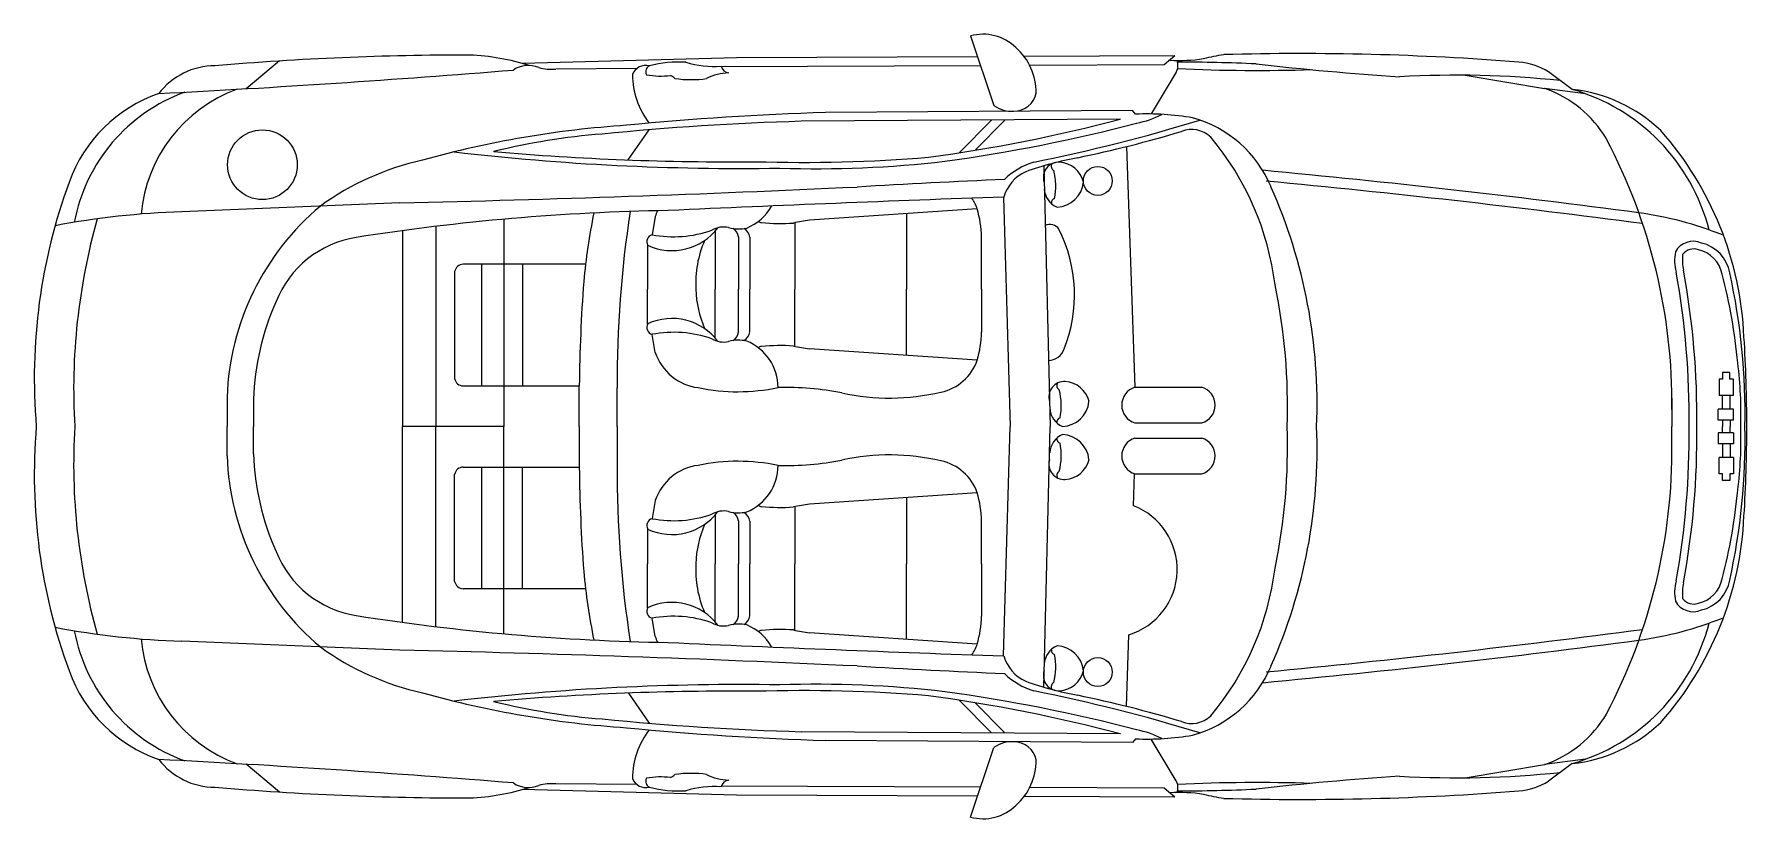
# Model space of a CAD drawing. Header units: millimetres. Extents: x -5 to 4220, y -968 to 968.
import ezdxf

# ---------------------------------------------------------------- set-up
doc = ezdxf.new("R2010")
doc.units = ezdxf.units.MM
doc.layers.add('ceco.net 92', color=7, linetype='Continuous')

msp = doc.modelspace()

# ---------------------------------------------------------------- linework, layer by layer
at = {"layer": 'ceco.net 92', "linetype": 'ByBlock', "ltscale": 0.4}
for p, q in [((2305, 963.8), (2362.6, 792.1)), ((600.2, 901.9), (517.9, 833.5)), ((1448.5, 902.6), (1198.8, 896.1)), ((1727.4, 909.8), (1448.5, 902.6)), ((2329.7, 890.1), (1690.1, 887.3)), ((2322.2, 912.4), (1727.4, 909.8)), ((2808.7, 914.5), (2437.3, 912.9)), ((2783, 892.1), (2451, 890.7)), ((2808.7, 914.5), (2783, 892.1)), ((1481.5, 883.1), (1281.8, 882)), ((2812.5, 874.4), (2750.3, 771.2)), ((3525.1, 866.7), (3721.5, 834.3)), ((3789.3, 831.7), (3730.9, 875.4)), ((3822.6, 821), (3721.5, 834.3)), ((2704.9, 779.7), (1947.4, 774.6)), ((2712, 770.7), (2704.9, 779.7)), ((1510.9, 732.1), (1459.6, 657.8)), ((2674.6, 758.2), (1887.4, 753.1)), ((2356.8, 756.1), (2277.2, 675.4)), ((2389.6, 756.3), (2316.6, 681.7)), ((2689.6, 690.6), (2710.6, 96.8)), ((2485.7, 643.1), (2501.5, 0)), ((897.1, 552), (359.4, 529.9)), ((2386.7, 566.2), (2403.1, 0)), ((1153.7, 511.4), (1153.7, 0)), ((1526.9, 518), (1519.4, 473.2)), ((2321.4, 537.2), (1907.9, 509.3)), ((2147.4, 525.5), (2147.4, 338.6)), ((903.8, 483.3), (903.8, 0)), ((985.8, 493.8), (985.8, 0)), ((1674.7, 481.9), (1674.7, 338.6)), ((1732.2, 467.8), (1732.2, 338.6)), ((1760.5, 467.4), (1760.5, 338.6)), ((1871.6, 502.7), (1871.6, 338.6)), ((2332.1, 338.6), (2332.1, 467.7)), ((1508.4, 447.3), (1508.4, 338.6)), ((1032.1, 382.3), (1032.1, 118)), ((1355.1, 400.2), (1053.3, 400.2)), ((1099.5, 100.1), (1099.5, 400.2)), ((1199.6, 400.2), (1199.6, 100.1)), ((1508.4, 253.4), (1508.4, 338.6)), ((1674.7, 218.7), (1674.7, 338.6)), ((1732.2, 232.9), (1732.2, 338.6)), ((1760.5, 233.2), (1760.5, 338.6)), ((1871.6, 197.9), (1871.6, 338.6)), ((2147.4, 175.2), (2147.4, 338.6)), ((2332.1, 338.6), (2332.1, 232.9)), ((1526.9, 182.6), (1519.4, 227.4)), ((2321.4, 163.4), (1907.9, 191.3)), ((4178.5, 133.1), (4160.4, 133.1)), ((4160.4, 133.1), (4160.4, 116.4)), ((4178.5, 116.4), (4178.5, 133.1)), ((1053.3, 100.1), (1339.6, 100.1)), ((1339.6, 0), (1339.6, 100.1)), ((1432.9, 0), (1432.9, 95.8)), ((2710.6, 96.8), (2875.8, 96.8)), ((4152.1, 116.4), (4152.1, 76.1)), ((4160.4, 116.4), (4152.1, 116.4)), ((4187.6, 116.4), (4178.5, 116.4)), ((4187.6, 76.1), (4187.6, 116.4)), ((470.8, 72.7), (470.8, 0)), ((535.6, 67.5), (535.6, 0)), ((4035.6, 69.7), (4035.6, 0)), ((4187.3, 42.8), (4149.6, 42.8)), ((4149.6, 15.7), (4149.6, 42.8)), ((4187.6, 76.1), (4152.1, 76.1)), ((4160, 42.8), (4160, 76.1)), ((4179.6, 42.8), (4179.6, 76.1)), ((4187.3, 15.7), (4187.3, 42.8)), ((2710.6, 8.8), (2875.8, 8.8)), ((4187.3, 15.7), (4149.6, 15.7)), ((4160, 15.7), (4160, 0)), ((4179.6, 15.7), (4179.6, 0)), ((470.8, -72.7), (470.8, 0)), ((535.6, -67.5), (535.6, 0)), ((903.8, -483.3), (903.8, 0)), ((1153.7, 0), (903.8, 0)), ((985.8, -493.8), (985.8, 0)), ((1153.7, -511.4), (1153.7, 0)), ((1339.6, 0), (1339.6, -100.1)), ((1432.9, 0), (1432.9, -95.8)), ((2386.7, -566.2), (2403.1, 0)), ((2485.7, -643.1), (2501.5, 0)), ((2710.6, -28.7), (2875.8, -28.7)), ((4035.6, -69.7), (4035.6, 0)), ((4187.3, -15.7), (4149.6, -15.7)), ((4149.6, -15.7), (4149.6, -42.8)), ((4160, -15.7), (4160, 0)), ((4179.6, -15.7), (4179.6, 0)), ((4187.3, -15.7), (4187.3, -42.8)), ((4187.3, -42.8), (4149.6, -42.8)), ((4187.6, -76.1), (4152.1, -76.1)), ((4152.1, -116.4), (4152.1, -76.1)), ((4160, -42.8), (4160, -76.1)), ((4179.6, -42.8), (4179.6, -76.1)), ((4187.6, -76.1), (4187.6, -116.4)), ((1032.1, -382.3), (1032.1, -118)), ((1053.3, -100.1), (1339.6, -100.1)), ((1099.5, -400.2), (1099.5, -100.1)), ((1199.6, -400.2), (1199.6, -100.1)), ((2707.1, -195.4), (2709.9, -116.5)), ((2710.6, -116.7), (2875.8, -116.7)), ((4160.4, -116.4), (4152.1, -116.4)), ((4160.4, -133.1), (4160.4, -116.4)), ((4178.5, -116.4), (4178.5, -133.1)), ((4187.6, -116.4), (4178.5, -116.4)), ((2321.4, -163.4), (1907.9, -191.3)), ((4178.5, -133.1), (4160.4, -133.1)), ((1526.9, -182.6), (1519.4, -227.4)), ((1871.6, -197.9), (1871.6, -338.6)), ((2147.4, -175.2), (2147.4, -338.6)), ((1508.4, -253.4), (1508.4, -338.6)), ((1674.7, -218.7), (1674.7, -338.6)), ((1732.2, -232.9), (1732.2, -338.6)), ((1760.5, -233.2), (1760.5, -338.6)), ((2332.1, -338.6), (2332.1, -232.9)), ((1508.4, -447.3), (1508.4, -338.6)), ((1674.7, -481.9), (1674.7, -338.6)), ((1732.2, -467.8), (1732.2, -338.6)), ((1760.5, -467.4), (1760.5, -338.6)), ((1871.6, -502.7), (1871.6, -338.6)), ((2147.4, -525.5), (2147.4, -338.6)), ((2332.1, -338.6), (2332.1, -467.7)), ((1355.1, -400.2), (1053.3, -400.2)), ((1526.9, -518), (1519.4, -473.2)), ((897.1, -552), (359.4, -529.9)), ((2321.4, -537.2), (1907.9, -509.3)), ((2689.6, -690.6), (2695.8, -513.7)), ((1513.1, -732.3), (1462.2, -657.7)), ((2356.8, -756.1), (2277.2, -675.4)), ((2389.6, -756.3), (2316.6, -681.7)), ((2674.6, -758.2), (1887.4, -753.1)), ((2704.9, -779.7), (1947.4, -774.6)), ((2305, -963.8), (2362.6, -792.1)), ((2712, -770.7), (2704.9, -779.7)), ((2812.5, -874.4), (2750.3, -771.2)), ((600.2, -901.9), (517.9, -833.5)), ((3525.1, -866.7), (3721.5, -834.3)), ((3822.6, -821), (3721.5, -834.3)), ((3789.3, -831.7), (3730.9, -875.4)), ((1481.5, -883.1), (1281.8, -882)), ((1448.5, -902.6), (1198.8, -896.1)), ((1727.4, -909.8), (1448.5, -902.6)), ((2329.7, -890.1), (1690.1, -887.3)), ((2322.2, -912.4), (1727.4, -909.8)), ((2808.7, -914.5), (2437.3, -912.9)), ((2783, -892.1), (2451, -890.7)), ((2808.7, -914.5), (2783, -892.1))]:
    msp.add_line(p, q, dxfattribs=at)
for centre, radius in [((557.9, 645.9), 86), ((2619, 606), 35.6), ((2619, -606), 35.6)]:
    msp.add_circle(centre, radius, dxfattribs=at)
for centre, radius, start, end in [((2335.7, 850.8), 117.1, 46.1162, 105.2311), ((2318, 824.2), 148.7, 359.4849, 48.3148), ((441.5, 714), 176.2, 90.2588, 142.3561), ((1066.4, -6524.1), 7440.6, 89.97844, 94.82349), ((1043.9, 334.7), 582.4, 72.7044, 87.5117), ((1214, 825), 65.9, 67.1536, 124.0373), ((1504.3, 855.1), 36.1, 76.5921, 158.2713), ((1520.9, 875.1), 17.3, 118.3927, 204.7941), ((1589.3, 573.8), 325.6, 87.6843, 103.6152), ((1669.3, 1104), 215.5, 251.9331, 275.3947), ((1710.4, 893.6), 21.2, 191.3717, 264.4621), ((2822.3, 1276.4), 373.2, 266.0663, 278.8793), ((2779.6, 891.9), 37.2, 332.0371, 17.8668), ((2814, -3436.4), 4335.5, 87.4141, 89.9724), ((3492.4, -2054.2), 3024.5, 100.7237, 101.683), ((3119.5, -5998.5), 6918.7, 85.53909, 91.57287), ((3904.6, 8890.9), 8046.2, 263.61381, 266.14461), ((3639.8, 719), 181, 59.7763, 84.3378), ((-1222.9, 30491.2), 29708.8, 272.94215, 274.63357), ((1271.2, 1004.7), 123.1, 255.1221, 274.9469), ((1667.3, 869.4), 196.5, 180.2668, 217.9562), ((1540.1, 1056.8), 192.1, 259.5516, 277.4148), ((1552.1, 836.8), 32.1, 43.1546, 66.5923), ((1615.2, 1137.7), 281.8, 261.9142, 277.8999), ((1713, 740.9), 131.7, 92.0162, 116.6401), ((3015.6, 5384.4), 4505.8, 267.4583, 271.6741), ((3503.3, -1628.9), 2495.7, 84.0929, 93.208), ((420.3, 480.9), 360.6, 109.1451, 160.3076), ((511.6, 425.2), 425.3, 109.9436, 169.3433), ((619.6, 491.4), 362.7, 110.0401, 174.8145), ((2413, 832.7), 54.6, 268.947, 349.5939), ((3627.6, 564.3), 285.9, 30.5083, 70.8185), ((3657, 364.7), 485.4, 14.3742, 74.1868), ((3748.6, 457.1), 376.9, 46.4256, 83.7926), ((2152.2, -6298.8), 7076.3, 91.65813, 95.64415), ((2407, 854.4), 76.5, 234.5205, 273.7011), ((2740.5, 124), 647.3, 79.9869, 92.5209), ((2672, 972.3), 227.9, 280.8566, 297.5456), ((2776, 479.1), 292.7, 22.5113, 74.7357), ((1618.8, -1715.6), 2464.2, 93.7829, 105.6695), ((1528.4, -953.5), 1680.4, 94.5132, 103.7694), ((2092.2, -6320.3), 7076.3, 91.65813, 95.64415), ((1664.9, 4607.8), 3979.8, 277.7493, 284.6958), ((1705.2, 4598.1), 3979.8, 277.7493, 284.6958), ((1667.4, 4647), 4072.6, 281.2414, 287.1819), ((1957.5, 3619.5), 3018.9, 281.6969, 286.7153), ((2850.7, 665), 67.9, 46.3282, 111.5072), ((3389, 184.9), 825.1, 2.4796, 41.3533), ((1734.8, 6733.8), 6097, 263.3724, 270.934), ((1709.4, 7283.3), 6630.2, 264.97343, 270.56111), ((2359.7, 263), 702, 7.0586, 39.984), ((2634.5, 55.8), 1401.2, 359.4335, 27.8054), ((1096, 2.1), 670.4, 102.2932, 126.0657), ((1891, 4463.5), 3811.8, 268.2465, 274.6738), ((1922.6, 3402.3), 2766.2, 268.1682, 276.6272), ((2514.6, 479.8), 180.8, 107.1686, 134.1637), ((2732.6, -200.2), 878.6, 100.696, 109.3746), ((2522.6, 614.4), 38, 86.1507, 197.7977), ((2516.3, 642.3), 12.2, 149.575, 239.6698), ((2520.7, 587.6), 64.8, 13.566, 86.0612), ((1401.1, 118.8), 1406.1, 159.8823, 184.8473), ((3435.3, -23561.6), 24193.7, 92.47923, 93.34157), ((2483.6, 536.8), 101.2, 114.8162, 163.1166), ((2363.6, 592.6), 151.7, 348.532, 14.9657), ((2515.8, 609.6), 68.3, 272.334, 354.3155), ((600.5, -25024.9), 25771.5, 82.52343, 84.60096), ((609.8, -25051.7), 25771.5, 82.52343, 84.60096), ((-168, 47651.4), 47111.5, 271.2954, 272.66804), ((5691.7, -92099.7), 92724.9, 92.04259, 92.554441), ((2207.2, 497.4), 121, 19.219, 33.0743), ((2538.8, 589.3), 52.1, 183.1658, 247.0853), ((2514.8, 552.2), 10.5, 103.8542, 191.6444), ((1837.7, 54.5), 1322.4, 357.6369, 23.9407), ((423.3, -1490.1), 2021, 91.8129, 100.7507), ((1657.4, 90.4), 1565.2, 164.3613, 183.3117), ((1114.2, 49.9), 643.9, 129.8857, 177.9657), ((1653.2, -5046.2), 5580, 90.9666, 98.9081), ((2999.6, 200), 1656.6, 168.6191, 174.5406), ((4218.3, 107.4), 2785.4, 171.2606, 180.2395), ((1650.2, 475.5), 130.4, 154.0948, 160.9977), ((1705.2, 605.5), 125.2, 292.3975, 330.6151), ((2081.5, -548.4), 1071.9, 99.3191, 101.4599), ((2066.7, 462.4), 265.5, 1.1376, 16.3676), ((3829.4, -358.1), 894.3, 68.3042, 82.0015), ((829.7, 213.3), 256.4, 99.103, 158.2899), ((1524.6, 455.7), 18.2, 106.333, 207.6818), ((1568.3, 576.2), 142.2, 245.0712, 322.9273), ((1572.5, 755.3), 287.1, 259.337, 289.1988), ((1695.7, 436.8), 55.4, 77.3205, 121.2352), ((1732.9, 584.5), 96.9, 255.012, 281.9446), ((1701.7, 463.5), 30.8, 7.9059, 54.3308), ((1722.3, 457.8), 39.4, 14.0887, 51.4563), ((1790.4, 516.5), 13.5, 229.6076, 264.8527), ((1835.4, 993.7), 492.8, 264.6132, 273.8473), ((2501.2, 472.3), 26.4, 33.5132, 117.8422), ((2198.5, 324.6), 363, 338.4751, 26.5496), ((1893.4, 353), 266.5, 156.5377, 183.0986), ((4150, 410), 107.9, 168.7929, 195.674), ((4088.1, 406.9), 50.1, 66.3023, 151.261), ((4179, 411.3), 117.8, 173.5513, 192.6293), ((4089.1, 404), 34.1, 69.8902, 143.0209), ((4084.7, 361.8), 76, 10.7117, 77.7366), ((4087.7, 363.3), 91.8, 9.9668, 77.0163), ((1053.6, 378.3), 21.9, 90.7327, 169.4708), ((1992.2, 16.4), 2086.1, 359.5489, 10.0611), ((2080, 21.1), 2017.2, 359.4, 10.4078), ((5688.4, 45.4), 4349.1, 175.8827, 179.2786), ((1893.4, 347.7), 266.5, 181.9607, 203.4623), ((1629.7, 51.6), 1457.3, 357.9716, 11.7858), ((2851.2, 32.1), 1352.5, 5.2882, 14.725), ((2628.5, 33.9), 1587.6, 358.7766, 12.5631), ((1184.1, 43.8), 648.9, 155.9563, 177.9016), ((1568.3, 124.4), 142.2, 37.0727, 114.9288), ((1524.6, 244.9), 18.2, 152.3182, 253.667), ((1572.5, -54.7), 287.1, 70.8012, 100.663), ((1695.7, 263.8), 55.4, 238.7648, 282.6795), ((1732.9, 116.1), 96.9, 78.0554, 104.988), ((1701.7, 237.1), 30.8, 305.6692, 352.0941), ((1722.3, 242.8), 39.4, 308.5437, 345.9113), ((2066.7, 238.2), 265.5, 343.6324, 358.8624), ((1100.6, 14.8), 3119.5, 359.7285, 3.7838), ((1650.2, 225.1), 130.4, 199.0023, 262.384), ((1705.2, 95.1), 125.2, 0.4832, 67.6025), ((1790.4, 184.1), 13.5, 95.1473, 130.3924), ((1835.4, -293.1), 492.8, 86.1527, 95.3868), ((2081.5, 1249.1), 1071.9, 258.5401, 260.6809), ((2495.1, 207.2), 44.1, 272.6246, 339.052), ((2207.2, 203.2), 121, 281.9043, 340.781), ((3227.9, 33.3), 977.9, 358.0499, 7.256), ((1053.6, 122.1), 21.9, 190.5292, 269.2673), ((1730.9, 566.2), 480.4, 258.2379, 281.9629), ((1849, -616.8), 713.2, 78.8086, 91.4888), ((2105.3, 625.2), 555, 257.734, 283.2048), ((2536.2, 73), 38, 86.1507, 197.7977), ((2529.9, 101), 12.2, 149.575, 239.6698), ((2377.2, 51.3), 151.7, 348.532, 14.9657), ((2534.3, 46.3), 64.8, 13.566, 86.0612), ((2724, 52.8), 46, 106.8513, 253.1487), ((2862.5, 52.8), 46, 286.8513, 73.1487), ((2552.4, 48), 52.1, 183.1658, 247.0853), ((2529.3, 68.2), 68.3, 272.334, 354.3155), ((1657.4, -90.4), 1565.2, 176.6883, 195.6387), ((2528.4, 10.9), 10.5, 103.8542, 191.6444), ((3227.9, -33.3), 977.9, 352.744, 1.9501), ((1100.6, -14.8), 3119.5, 356.2162, 0.2715), ((1401.1, -118.8), 1406.1, 175.1527, 200.1177), ((2552.4, -67.9), 52.1, 112.9147, 176.8342), ((2528.4, -30.8), 10.5, 168.3556, 256.1458), ((2377.2, -71.2), 151.7, 345.0343, 11.468), ((2529.3, -88.1), 68.3, 5.6845, 87.666), ((2724, -72.7), 46, 106.8513, 253.1487), ((2862.5, -72.7), 46, 286.8513, 73.1487), ((1837.7, -54.5), 1322.4, 336.0593, 2.3631), ((1629.7, -51.6), 1457.3, 348.2142, 2.0284), ((2634.5, -55.8), 1401.2, 332.1946, 0.5665), ((1992.2, -16.4), 2086.1, 349.9389, 0.4511), ((2080, -21.1), 2017.2, 349.5922, 0.6), ((2628.5, -33.9), 1587.6, 347.4369, 1.2234), ((1114.2, -49.9), 643.9, 182.0343, 230.1143), ((1184.1, -43.8), 648.9, 182.0984, 204.0437), ((1849, 616.8), 713.2, 268.5112, 281.1914), ((2105.3, -625.2), 555, 76.7952, 102.266), ((2536.2, -92.9), 38, 162.2023, 273.8493), ((2534.3, -66.2), 64.8, 273.9388, 346.434), ((1053.6, -122.1), 21.9, 90.7327, 169.4708), ((5688.4, -45.4), 4349.1, 180.7214, 184.1173), ((4218.3, -107.4), 2785.4, 179.7605, 188.7394), ((1650.2, -225.1), 130.4, 97.616, 160.9977), ((1730.9, -566.2), 480.4, 78.0371, 101.7621), ((1705.2, -95.1), 125.2, 292.3975, 359.5168), ((2207.2, -203.2), 121, 19.219, 78.0957), ((2529.9, -120.9), 12.2, 120.3302, 210.425), ((2066.7, -238.2), 265.5, 1.1376, 16.3676), ((2851.2, -32.1), 1352.5, 345.275, 354.7118), ((1568.3, -124.4), 142.2, 245.0712, 322.9273), ((1695.7, -263.8), 55.4, 77.3205, 121.2352), ((1732.9, -116.1), 96.9, 255.012, 281.9446), ((1790.4, -184.1), 13.5, 229.6076, 264.8527), ((1835.4, 293.1), 492.8, 264.6132, 273.8473), ((2081.5, -1249.1), 1071.9, 99.3191, 101.4599), ((2646.5, -352.6), 168.5, 287.033, 68.902), ((1524.6, -244.9), 18.2, 106.333, 207.6818), ((1572.5, 54.7), 287.1, 259.337, 289.1988), ((1893.4, -347.7), 266.5, 156.5377, 178.0393), ((1701.7, -237.1), 30.8, 7.9059, 54.3308), ((1722.3, -242.8), 39.4, 14.0887, 51.4563), ((3389, -184.9), 825.1, 318.6467, 357.5204), ((829.7, -213.3), 256.4, 201.7101, 260.897), ((2999.6, -200), 1656.6, 185.4594, 191.3809), ((1893.4, -353), 266.5, 176.9014, 203.4623), ((2359.7, -263), 702, 320.016, 352.9414), ((4084.7, -361.8), 76, 282.2634, 349.2883), ((4087.7, -363.3), 91.8, 282.9837, 350.0332), ((1053.6, -378.3), 21.9, 190.5292, 269.2673), ((4150, -410), 107.9, 164.326, 191.2071), ((4179, -411.3), 117.8, 167.3707, 186.4487), ((1524.6, -455.7), 18.2, 152.3182, 253.667), ((1568.3, -576.2), 142.2, 37.0727, 114.9288), ((4088.1, -406.9), 50.1, 208.739, 293.6977), ((4089.1, -404), 34.1, 216.9791, 290.1098), ((423.3, 1490.1), 2021, 259.2493, 268.1871), ((511.6, -425.2), 425.3, 190.6567, 250.0564), ((1653.2, 5046.2), 5580, 261.0919, 269.0334), ((1572.5, -755.3), 287.1, 70.8012, 100.663), ((1695.7, -436.8), 55.4, 238.7648, 282.6795), ((1732.9, -584.5), 96.9, 78.0554, 104.988), ((1701.7, -463.5), 30.8, 305.6692, 352.0941), ((1722.3, -457.8), 39.4, 308.5437, 345.9113), ((1705.2, -605.5), 125.2, 29.3849, 67.6025), ((1790.4, -516.5), 13.5, 95.1473, 130.3924), ((1835.4, -993.7), 492.8, 86.1527, 95.3868), ((2081.5, 548.4), 1071.9, 258.5401, 260.6809), ((2066.7, -462.4), 265.5, 343.6324, 358.8624), ((609.8, 25051.7), 25771.5, 275.39904, 277.47657), ((3657, -364.7), 485.4, 285.8132, 345.6258), ((3829.4, 358.1), 894.3, 277.9985, 291.6958), ((619.6, -491.4), 362.7, 185.1855, 249.9599), ((1096, -2.1), 670.4, 233.9343, 257.7068), ((1650.2, -475.5), 130.4, 199.0023, 205.9052), ((5691.7, 92099.7), 92724.9, 267.445559, 267.95741), ((2207.2, -497.4), 121, 326.9257, 340.781), ((2538.8, -589.3), 52.1, 112.9147, 176.8342), ((2515.8, -609.6), 68.3, 5.6845, 87.666), ((600.5, 25024.9), 25771.5, 275.39904, 277.47657), ((-168, -47651.4), 47111.5, 87.33196, 88.7046), ((3435.3, 23561.6), 24193.7, 266.65843, 267.52077), ((2483.6, -536.8), 101.2, 196.8834, 245.1838), ((2514.8, -552.2), 10.5, 168.3556, 256.1458), ((2363.6, -592.6), 151.7, 345.0343, 11.468), ((2776, -479.1), 292.7, 285.2643, 337.4887), ((420.3, -480.9), 360.6, 199.6924, 250.8549), ((2514.6, -479.8), 180.8, 225.8363, 252.8314), ((2732.6, 200.2), 878.6, 250.6254, 259.304), ((2522.6, -614.4), 38, 162.2023, 273.8493), ((2516.3, -642.3), 12.2, 120.3302, 210.425), ((2520.7, -587.6), 64.8, 273.9388, 346.434), ((1618.8, 1715.6), 2464.2, 254.3305, 266.2171), ((1734.8, -6733.8), 6097, 89.066, 96.6276), ((1709.4, -7283.3), 6630.2, 89.43889, 95.02657), ((1891, -4463.5), 3811.8, 85.3262, 91.7535), ((1922.6, -3402.3), 2766.2, 83.3728, 91.8318), ((1664.9, -4607.8), 3979.8, 75.3042, 82.2507), ((1705.2, -4598.1), 3979.8, 75.3042, 82.2507), ((1667.4, -4647), 4072.6, 72.8181, 78.7586), ((1957.5, -3619.5), 3018.9, 73.2847, 78.3031), ((1528.4, 953.5), 1680.4, 256.2306, 265.4868), ((2850.7, -665), 67.9, 248.4928, 313.6718), ((3627.6, -564.3), 285.9, 289.1815, 329.4917), ((2092.2, 6320.3), 7076.3, 264.35585, 268.34187), ((2152.2, 6298.8), 7076.3, 264.35585, 268.34187), ((1667.3, -869.4), 196.5, 142.0438, 179.7332), ((2672, -972.3), 227.9, 62.4544, 79.1434), ((3748.6, -457.1), 376.9, 276.2074, 313.5744), ((2407, -854.4), 76.5, 86.2989, 125.4795), ((2413, -832.7), 54.6, 10.4061, 91.053), ((2740.5, -124), 647.3, 267.4791, 280.0131), ((-1222.9, -30491.2), 29708.8, 85.36643, 87.05785), ((441.5, -714), 176.2, 217.6439, 269.7412), ((2318, -824.2), 148.7, 311.6852, 0.5151), ((1214, -825), 65.9, 235.9627, 292.8464), ((1271.2, -1004.7), 123.1, 85.0531, 104.8779), ((1504.3, -855.1), 36.1, 201.7287, 283.4079), ((1520.9, -875.1), 17.3, 155.2059, 241.6073), ((1540.1, -1056.8), 192.1, 82.5852, 100.4484), ((1552.1, -836.8), 32.1, 293.4077, 316.8454), ((1615.2, -1137.7), 281.8, 82.1001, 98.0858), ((1713, -740.9), 131.7, 243.3599, 267.9838), ((1710.4, -893.6), 21.2, 95.5379, 168.6283), ((2779.6, -891.9), 37.2, 342.1332, 27.9629), ((3015.6, -5384.4), 4505.8, 88.3259, 92.5417), ((3904.6, -8890.9), 8046.2, 93.85539, 96.38619), ((3503.3, 1628.9), 2495.7, 266.792, 275.9071), ((3639.8, -719), 181, 275.6622, 300.2237), ((1066.4, 6524.1), 7440.6, 265.17651, 270.02156), ((1043.9, -334.7), 582.4, 272.4883, 287.2956), ((1589.3, -573.8), 325.6, 256.3848, 272.3157), ((1669.3, -1104), 215.5, 84.6053, 108.0669), ((2822.3, -1276.4), 373.2, 81.1207, 93.9337), ((2814, 3436.4), 4335.5, 270.0276, 272.5859), ((3492.4, 2054.2), 3024.5, 258.317, 259.2763), ((3119.5, 5998.5), 6918.7, 268.42713, 274.46091), ((2335.7, -850.8), 117.1, 254.7689, 313.8838)]:
    msp.add_arc(centre, radius, start, end, dxfattribs=at)

doc.saveas('drawing.dxf')
